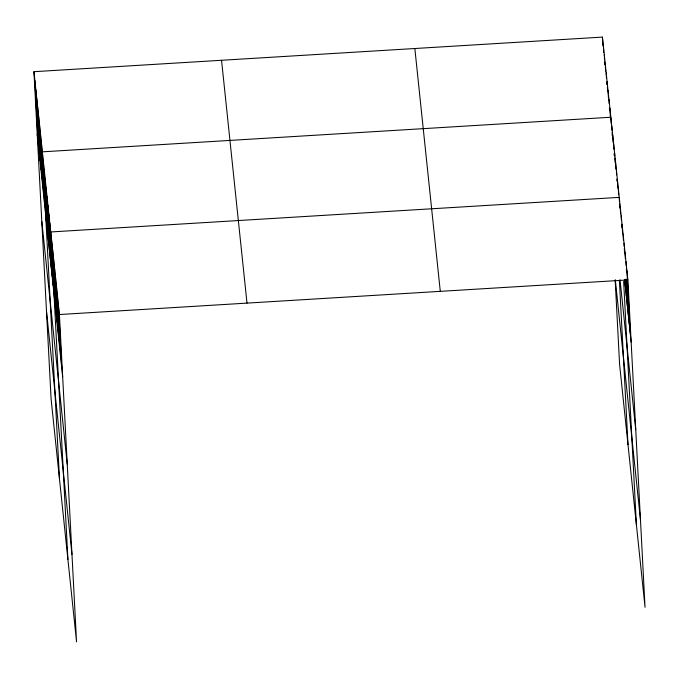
<?xml version="1.0" encoding="UTF-8"?>
<svg xmlns="http://www.w3.org/2000/svg" width="679" height="679" viewBox="0 0 679 679"><rect width="100%" height="100%" fill="white"/><g stroke="black" fill="none" stroke-linecap="round" stroke-linejoin="round"><path stroke-width="1.02" d="M33.95 71.694L59.404 314.53L76.557 641.901L51.103 399.065L33.95 71.694L602.443 37.099L627.897 279.935L645.05 607.306L619.596 364.47L615.174 280.096M59.404 314.53L627.897 279.935M624.638 279.977L631.156 342.157M620.037 279.816L635.739 429.654M615.327 279.943L640.467 519.808M414.844 48.515L440.289 291.35M221.549 60.278L247.003 303.114M37.209 133.916L62.663 376.752M41.801 221.422L67.246 464.249M46.52 311.568L71.974 554.404M626.929 270.76L630.197 332.982M625.97 261.585L626.191 265.803M626.361 268.969L626.522 272.135M626.912 279.519L629.229 323.815M625.011 252.41L625.342 258.741M626.445 279.833L628.27 314.64M624.043 243.235L624.213 246.401M624.324 248.514L624.544 252.732M625.928 279.094L627.311 305.465M623.084 234.068L623.415 240.391M625.461 279.417L626.344 296.29M622.125 224.893L622.567 233.33M625.003 279.731L625.384 287.115M621.166 215.718L621.387 219.937M621.608 224.155L621.769 227.321M620.199 206.543L620.589 213.927M619.46 201.587L619.24 197.368L50.747 231.963L67.908 559.335M619.571 203.7L619.791 207.918M623.645 281.471L636.393 524.74M618.306 188.465L618.637 194.797M617.372 179.562L617.814 187.998M616.439 170.658L616.659 174.876M616.88 179.095L616.99 181.208M615.505 161.755L615.895 169.139M614.571 152.851L614.741 156.017M614.851 158.122L615.072 162.34M613.638 143.948L613.918 149.219M614.139 153.437L614.249 155.55M612.704 135.045L613.095 142.429M611.771 126.141L611.991 130.36M612.11 132.464L612.271 135.63M611.176 123.561L610.837 117.238L42.353 151.833L59.506 479.204M619.384 280.274L627.999 444.609M609.912 108.334L610.353 116.771M608.978 99.423L609.199 103.649M609.419 107.868L609.53 109.973M608.044 90.519L608.426 97.903M607.111 81.616L607.272 84.782M607.382 86.895L607.603 91.113M606.177 72.712L606.449 77.992M606.67 82.21L606.78 84.315M605.244 63.809L605.626 71.193M604.31 54.906L604.531 59.124M604.641 61.237L604.802 64.395M603.376 46.002L603.707 52.334M602.443 37.099L602.884 45.535M58.436 305.355L61.704 367.577M57.477 296.18L60.737 358.41M56.518 287.005L59.777 349.235M55.559 277.83L58.818 340.06M54.592 268.663L57.851 330.885M53.633 259.488L56.892 321.71M52.673 250.313L55.933 312.535M51.706 241.138L54.974 303.36M49.813 223.06L53.072 285.29M48.88 214.157L52.139 276.378M47.946 205.253L51.205 267.475M47.012 196.35L50.28 258.572M46.079 187.446L49.346 249.668M45.145 178.543L48.413 240.765M44.211 169.64L47.479 231.862M43.286 160.736L46.545 222.958M41.419 142.93L44.678 205.151M40.485 134.018L43.745 196.248M39.552 125.114L42.811 187.345M38.618 116.211L41.877 178.441M37.684 107.307L40.944 169.538M36.751 98.404L40.01 160.634M35.817 89.501L39.076 151.731M34.884 80.597L38.143 142.828"/></g></svg>
